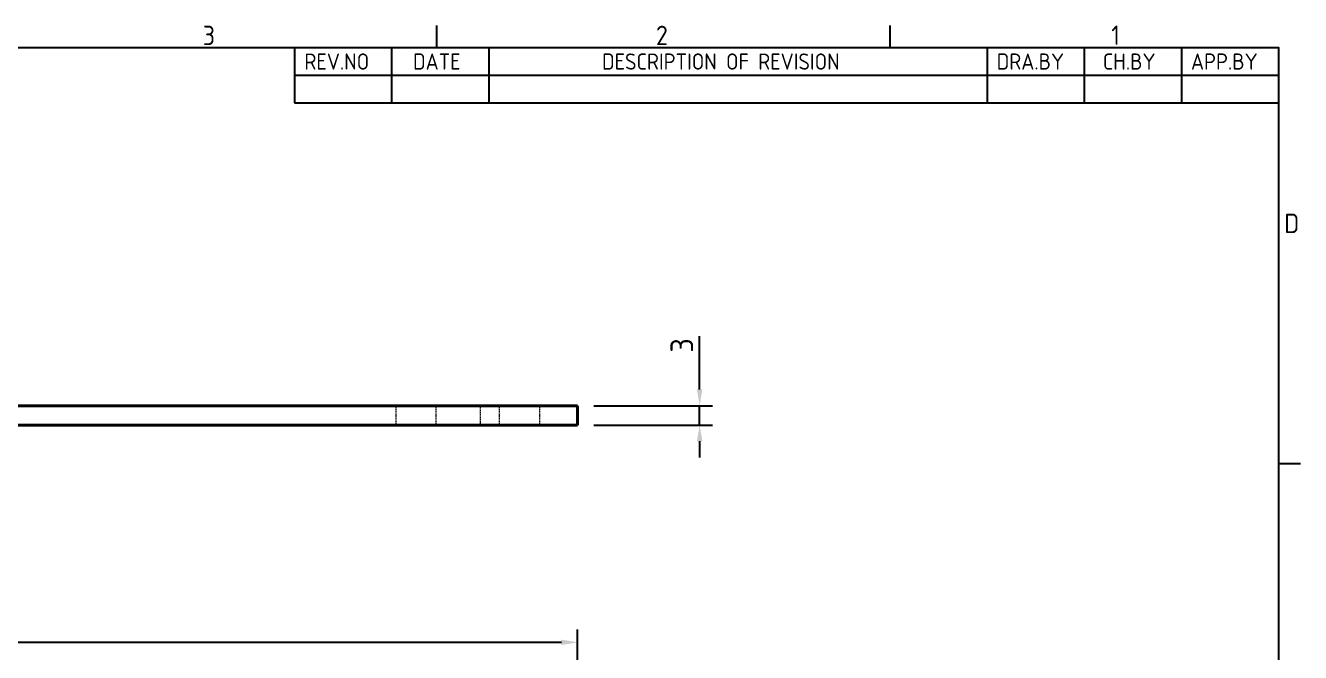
# Model space of a CAD drawing. Header units: millimetres. Extents: x 0 to 420, y 0 to 297.
# Drawn here: x 216.4 to 413.4, y 193.6 to 290.4 of the extents above; entities that cross this region are included whole.
import ezdxf

# ---------------------------------------------------------------- set-up
doc = ezdxf.new("R2010")
doc.units = ezdxf.units.MM
doc.linetypes.add('DASHED', pattern=[0.2067, 0.1654, -0.0413])
doc.layers.get('0').update_dxf_attribs({"color": 3, "lineweight": 25, "true_color": 0x00ff00})
for name, color, linetype, lineweight, true_color in [('가려진 것(ISO)', 2, 'DASHED', 18, 0xffff00), ('가시적인 것(ISO)', 3, 'Continuous', 40, 0x00ff00), ('기호(ISO)', 5, 'Continuous', 25, 0x0000ff), ('치수(ISO)', 2, 'Continuous', 25, 0xffff00)]:
    doc.layers.add(name, color=color, linetype=linetype, lineweight=lineweight, true_color=true_color)
doc.layers.add('경계(ISO)', color=7, linetype='Continuous', lineweight=25)
doc.styles.add('ISO ProportionalPSTEK', font='isocp.shx')
doc.styles.add('문자 텍스트_PSTEK_POSCO', font='isocp.shx')
doc.styles.add('치수 텍스트_PSTEK_POSCO', font='isocp.shx')
doc.dimstyles.new('치수_PSTEK_POSCO', dxfattribs={"dimtxt": 3.5, "dimasz": 2.5, "dimexe": 2, "dimexo": 2.5, "dimgap": 1, "dimtad": 1, "dimrnd": 1e-08, "dimdsep": 46, "dimtxsty": '치수 텍스트_PSTEK_POSCO', "dimcen": 0.09, "dimdle": 10, "dimclrd": 7, "dimclre": 7, "dimclrt": 2, "dimadec": 1, "dimazin": 2, "dimtfac": 1, "dimtmove": 0, "dimatfit": 3, "dimfxl": 1, "dimtolj": 1, "dimlwd": -1, "dimlwe": -1, "dimarcsym": 0})

# ---------------------------------------------------------------- blocks, each defined once
blk = doc.blocks.new('경계 Default Border')
at = {"layer": '경계(ISO)'}
for p, q in [((280, 287.0000076293945), (280, 290.4000091552734)), ((350, 287.0000076293945), (350, 290.4000091552734)), ((410, 222.7499961853027), (413.4000015258789, 222.7499961853027))]:
    blk.add_line(p, q, dxfattribs=at)
at = {"layer": '경계(ISO)', "flags": 128}
blk.add_lwpolyline([(10, 10), (10, 287.0000076293945), (410, 287.0000076293945), (410, 10), (10, 10)], dxfattribs=at)
at = {"layer": '경계(ISO)', "color": 2, "true_color": 0xffff00, "char_height": 3.00000011920929, "attachment_point": 7, "style": '문자 텍스트_PSTEK_POSCO'}
for s, insert in [('3', (243.8325386494398, 287.3713945155963)), ('2', (313.8325386494398, 287.3713945155963)), ('1', (384.1668652743101, 287.4)), ('D', (410.878270202895, 258.3463944559917))]:
    blk.add_mtext(s, dxfattribs=dict(at, insert=insert))
blk = doc.blocks.new('리비전 내역')
at = {"layer": '기호(ISO)'}
for p, q in [((258, 287.0000076293945), (410, 287.0000076293945)), ((258, 287.0000076293945), (258, 282.7200076293945)), ((273, 287.0000076293945), (273, 282.7200076293945)), ((288, 287.0000076293945), (288, 282.7200076293945)), ((365, 287.0000076293945), (365, 282.7200076293945)), ((380, 287.0000076293945), (380, 282.7200076293945)), ((395, 287.0000076293945), (395, 282.7200076293945)), ((410, 287.0000076293945), (410, 282.7200076293945)), ((258, 282.7200076293945), (410, 282.7200076293945)), ((258, 282.7200076293945), (258, 278.4400076293945)), ((273, 282.7200076293945), (273, 278.4400076293945)), ((288, 282.7200076293945), (288, 278.4400076293945)), ((365, 282.7200076293945), (365, 278.4400076293945)), ((380, 282.7200076293945), (380, 278.4400076293945)), ((395, 282.7200076293945), (395, 278.4400076293945)), ((410, 282.7200076293945), (410, 278.4400076293945)), ((258, 278.4400076293945), (410, 278.4400076293945))]:
    blk.add_line(p, q, dxfattribs=at)
at = {"layer": '기호(ISO)', "color": 2, "true_color": 0xffff00, "char_height": 2.5, "attachment_point": 7, "style": 'ISO ProportionalPSTEK'}
for s, insert in [('REV.NO', (259.5271157026291, 283.5831900503393)), ('DATE', (276.3142317728366, 283.5831900503393)), ('DESCRIPTION OF REVISION', (305.5070204333629, 283.5831900503393)), ('DRA.BY', (366.4757339553204, 283.5831900503393)), ('CH.BY', (382.8642915086117, 283.5831900503393)), ('APP.BY', (396.4777339604404, 283.5831900503393))]:
    blk.add_mtext(s, dxfattribs=dict(at, insert=insert))
blk = doc.blocks.new('*D33')
at = {"layer": 'Defpoints', "color": 0, "transparency": 16777216}
for p in [(81.72804018372676, 195.1458776449596), (81.72804018372676, 175.1458776449596), (301.7280401837268, 175.1458776449596)]:
    blk.add_point(p, dxfattribs=at)
at = {"layer": '치수(ISO)', "color": 7, "transparency": 16777216}
for p, q in [((81.72804018372676, 177.6458776449596), (81.72804018372676, 197.1458776449596)), ((301.7280401837268, 177.6458776449596), (301.7280401837268, 197.1458776449596)), ((299.2280401837268, 195.1458776449596), (84.22804018372676, 195.1458776449596))]:
    blk.add_line(p, q, dxfattribs=at)
for points in [[(84.22804018372676, 195.5625443116262), (84.22804018372676, 194.7292109782929), (81.72804018372676, 195.1458776449596)], [(299.2280401837268, 195.5625443116262), (299.2280401837268, 194.7292109782929), (301.7280401837268, 195.1458776449596)]]:
    blk.add_solid(points, dxfattribs=at)
at = {"layer": '치수(ISO)', "color": 2, "transparency": 16777216, "insert": (188.5322232545929, 197.8962221331485), "char_height": 3.5, "attachment_point": 4, "style": '치수 텍스트_PSTEK_POSCO'}
blk.add_mtext('\\A1;220', dxfattribs=at)
blk = doc.blocks.new('*D34')
at = {"layer": 'Defpoints', "color": 0, "transparency": 16777216}
for p in [(301.7280401837527, 231.6916634136142), (301.7280401837527, 228.6916634136142), (320.5846494588436, 228.6916634136141)]:
    blk.add_point(p, dxfattribs=at)
at = {"layer": '치수(ISO)', "color": 7, "transparency": 16777216}
for p, q in [((320.5846494588436, 234.1916634136141), (320.5846494588436, 242.445220079832)), ((304.2280401837527, 231.6916634136142), (322.5846494588436, 231.6916634136141)), ((320.5846494588436, 228.6916634136141), (320.5846494588436, 231.6916634136141)), ((304.2280401837527, 228.6916634136142), (322.5846494588436, 228.6916634136141)), ((320.5846494588436, 226.1916634136141), (320.5846494588436, 223.6916634136141))]:
    blk.add_line(p, q, dxfattribs=at)
for points in [[(320.1679827921769, 234.1916634136141), (321.0013161255102, 234.1916634136141), (320.5846494588436, 231.6916634136141)], [(320.1679827921769, 226.1916634136141), (321.0013161255102, 226.1916634136141), (320.5846494588436, 228.6916634136141)]]:
    blk.add_solid(points, dxfattribs=at)
at = {"layer": '치수(ISO)', "color": 2, "transparency": 16777216, "insert": (317.8346494588435, 239.9002453330015), "char_height": 3.5, "attachment_point": 4, "rotation": 90, "style": '치수 텍스트_PSTEK_POSCO'}
blk.add_mtext('\\A1;3', dxfattribs=at)

msp = doc.modelspace()

# ---------------------------------------------------------------- linework, layer by layer
at = {"layer": '가려진 것(ISO)'}
for p, q in [((273.6280401837527, 231.6916634136122), (273.6280401837527, 228.6916634136122)), ((279.8280401837527, 231.6916634136122), (279.8280401837527, 228.6916634136122)), ((286.7280401837527, 228.6916634136105), (286.7280401837527, 231.6916634136105)), ((289.6280401837527, 231.6916634136045), (289.6280401837527, 228.6916634136045)), ((295.8280401837527, 231.6916634136045), (295.8280401837527, 228.6916634136045))]:
    msp.add_line(p, q, dxfattribs=at)
at = {"layer": '가시적인 것(ISO)'}
for p, q in [((81.72804018375273, 231.6916634136142), (301.7280401837527, 231.6916634136142)), ((301.7280401837527, 231.6916634136142), (301.7280401837527, 228.6916634136142)), ((301.7280401837527, 228.6916634136142), (81.72804018375274, 228.6916634136142))]:
    msp.add_line(p, q, dxfattribs=at)

# ---------------------------------------------------------------- block references
msp.add_blockref('경계 Default Border', (0, 0))
at = {"layer": '기호(ISO)'}
msp.add_blockref('리비전 내역', (0, 0), dxfattribs=at)

# ---------------------------------------------------------------- dimensions: what is measured, and where the dimension line sits
at = {"layer": '치수(ISO)', "color": 7}
for base, p1, p2, angle, override, picture, middle in [((320.5846494588436, 228.6916634136141), (301.7280401837527, 231.6916634136142), (301.7280401837527, 228.6916634136142), 90, {"dimdec": 2, "dimtp": 0, "dimtm": -0, "dimtdec": 2, "dimtofl": 1, "dimatfit": 1}, '*D34', (320.5846494588435, 240.6727327064168)), ((81.72804018372676, 195.1458776449596), (301.7280401837268, 175.1458776449596), (81.72804018372676, 175.1458776449596), 180, {"dimdec": 2, "dimtp": 0, "dimtm": -0, "dimtdec": 2, "dimtofl": 0, "dimatfit": 1}, '*D33', (191.7280401837267, 195.1458776449596))]:
    dim = msp.add_linear_dim(base=base, p1=p1, p2=p2, angle=angle, dimstyle='치수_PSTEK_POSCO', override=override, dxfattribs=at)
    dim.commit()
    dim.dimension.update_dxf_attribs({"geometry": picture, "text_midpoint": middle, "dimtype": 160})

doc.saveas('drawing.dxf')
